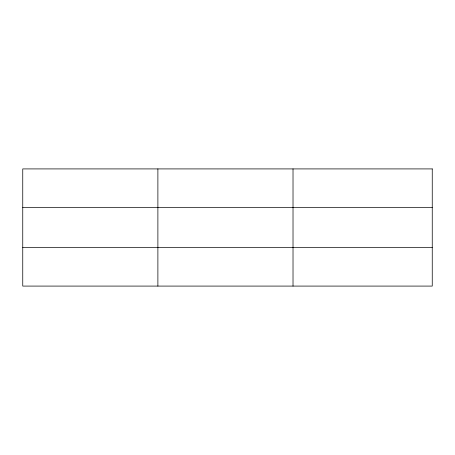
<?xml version="1.0" encoding="UTF-8"?>
<svg xmlns="http://www.w3.org/2000/svg" width="455" height="455" viewBox="0 0 455 455"><rect width="100%" height="100%" fill="white"/><g stroke="black" fill="none" stroke-linecap="round" stroke-linejoin="round"><path stroke-width="0.68" d="M157.885 286.087L157.885 168.913M293.02 286.087L293.02 168.913M22.75 207.582L432.25 207.582M22.75 247.418L432.25 247.418M432.25 168.913L432.25 286.087L22.75 286.087L22.75 168.913L432.25 168.913"/></g></svg>
